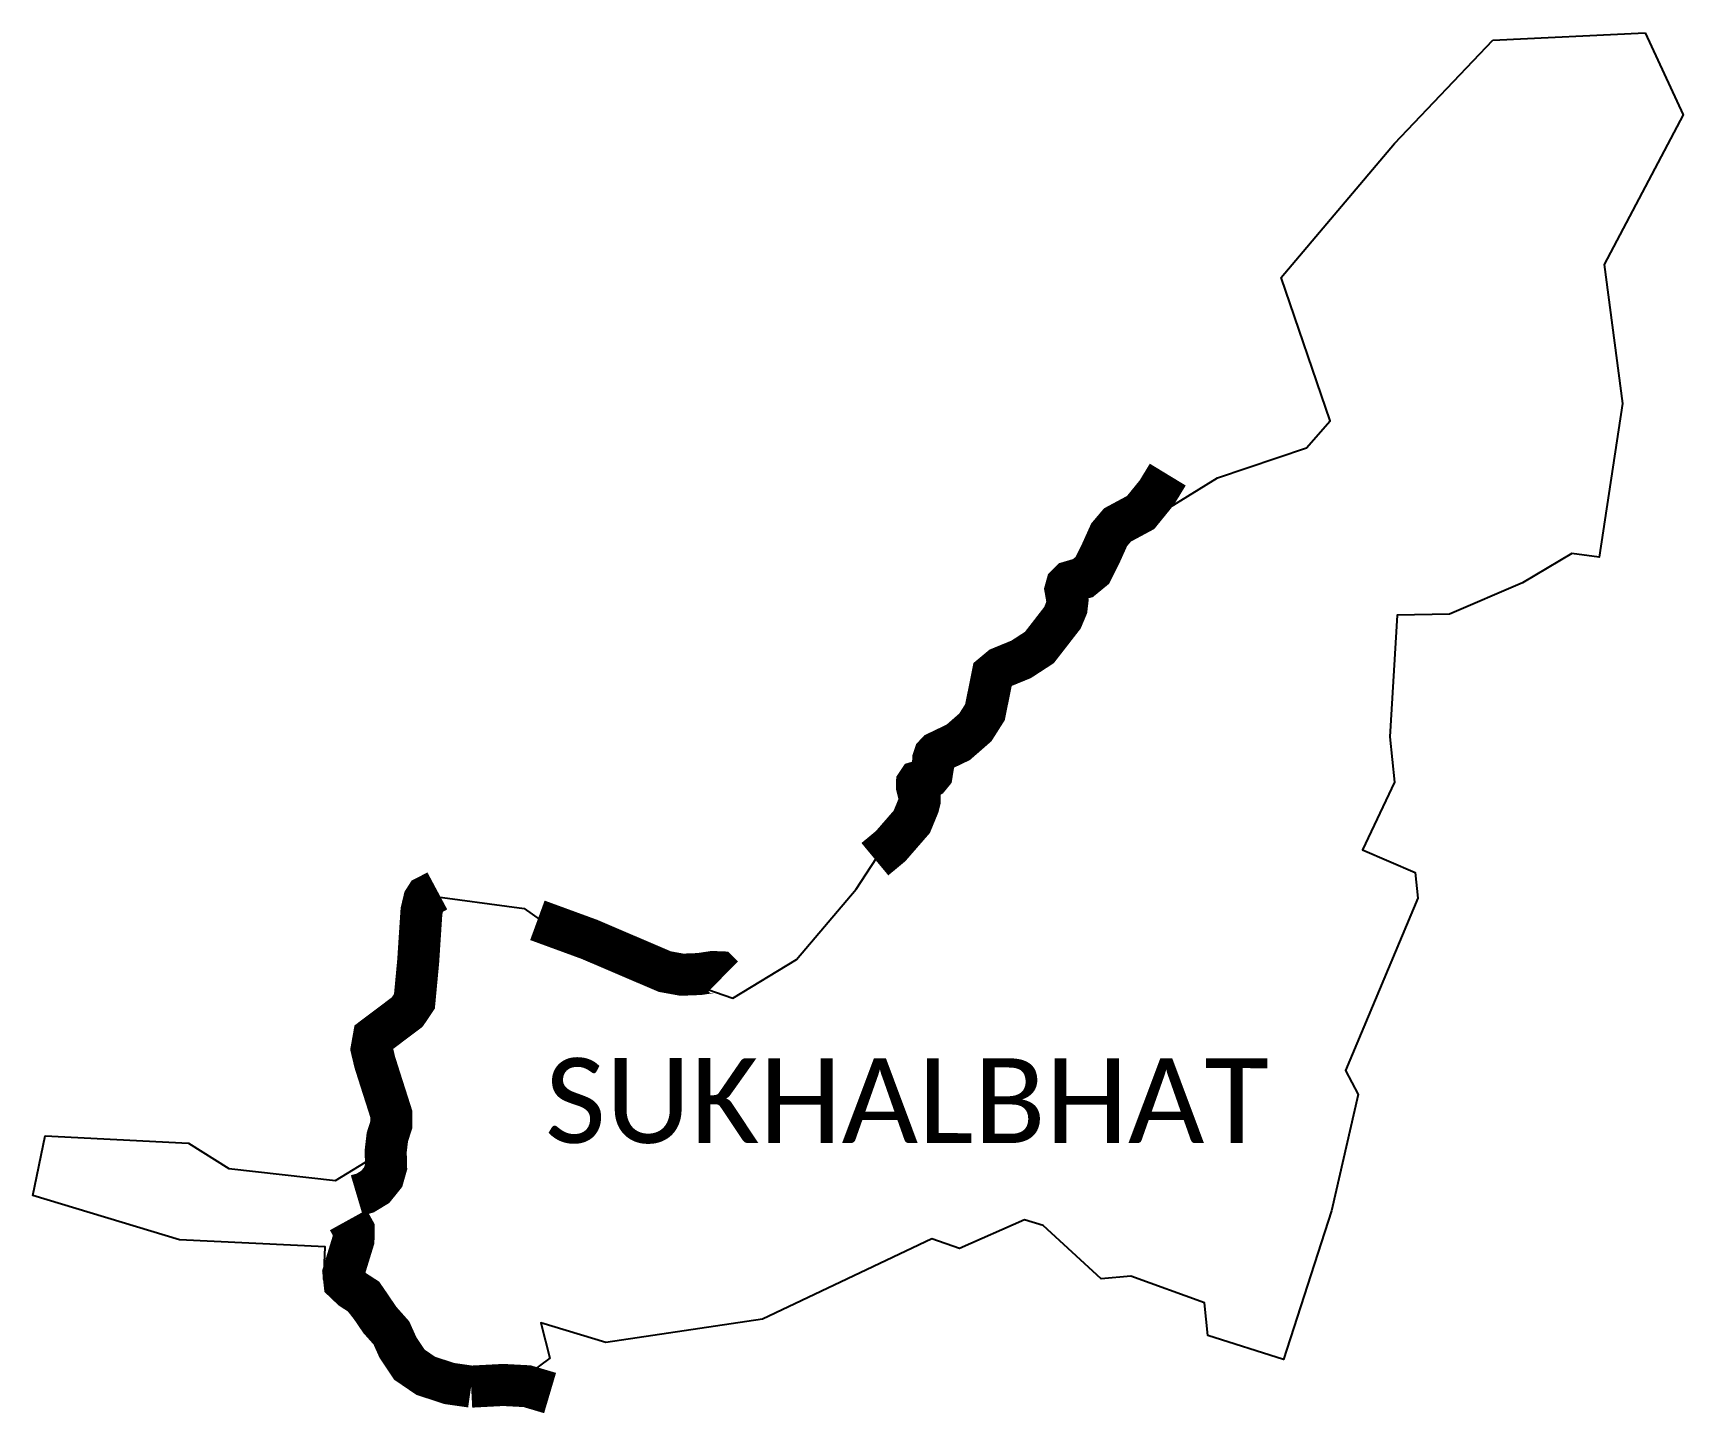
# Model space of a CAD drawing. Header units: metres. Extents: x 355371 to 357333, y 1740900 to 1742543.
import ezdxf

# ---------------------------------------------------------------- set-up
doc = ezdxf.new("R2010")
doc.units = ezdxf.units.M
doc.layers.add('NATURALLY PROTECTED', color=3, linetype='Continuous')
doc.layers.add('VILLAGE NAME', color=250, linetype='Continuous')

msp = doc.modelspace()

# ---------------------------------------------------------------- linework, layer by layer
at = {"color": 3}
for points in [[(357288.3, 1742542.5), (357333.3, 1742445), (357239.5, 1742267), (357261.5, 1742101.9), (357233.6, 1741918.8), (357200.9, 1741923.5), (357142.5, 1741888.5), (357055.8, 1741851.2), (356993.4, 1741850.1), (356984.6, 1741705.4), (356990.3, 1741651.3), (356952.3, 1741570.8), (357014.6, 1741543.9), (357018.1, 1741513.2), (356931.9, 1741308.4), (356947.1, 1741279.8), (356915.4, 1741141.3), (356858.2, 1740964.7), (356768.2, 1740993.2), (356764.3, 1741032.1), (356676.8, 1741063.9), (356641.5, 1741060.4), (356572.3, 1741124.1), (356550.2, 1741130.7), (356472.9, 1741096.5), (356440, 1741108), (356238.5, 1741012.6), (356052.2, 1740984.9), (355975.1, 1741008.1), (355985.6, 1740966.2), (355935.2, 1740928.4), (355775.3, 1740985.4), (355717, 1741059.6), (355718.5, 1741098.6), (355545.4, 1741106.8), (355371.2, 1741159.7), (355385.7, 1741230.5), (355556.1, 1741222.1), (355603.9, 1741191.9), (355731.1, 1741177.4), (355787.9, 1741212.4), (355765.5, 1741349.3), (355823.7, 1741376), (355821.5, 1741424.5), (355837.6, 1741516.9), (355955.2, 1741501.1), (356012.4, 1741460.8), (356203.5, 1741394.3), (356279.1, 1741440.4), (356349.9, 1741524.1), (356507.8, 1741766), (356587.2, 1741841.8), (356646.9, 1741931.4), (356779.7, 1742013.5), (356885.6, 1742049.2), (356913.8, 1742081.2), (356855.4, 1742251.5), (356990.1, 1742411), (357107.1, 1742533.9)], [(357107.1, 1742533.9), (357288.3, 1742542.5)]]:
    msp.add_lwpolyline(points, dxfattribs=at)
at = {"layer": 'NATURALLY PROTECTED', "color": 116, "true_color": 0x136734, "const_width": 50, "flags": 128}
for points in [[(356720.6, 1742017.2), (356707.7, 1741996), (356688.3, 1741972.1), (356660.8, 1741957.3), (356650.9, 1741945.6), (356640.7, 1741922.9), (356630.9, 1741903.3), (356619.7, 1741894.1), (356613.2, 1741892.2), (356604.4, 1741889.6), (356600.5, 1741885.7), (356599, 1741880.3), (356600, 1741874.7), (356601.3, 1741867.1), (356600.3, 1741858.7), (356595.3, 1741846.8), (356567.9, 1741811.5), (356546.2, 1741797.4), (356521.8, 1741787.4), (356512.3, 1741779.5), (356508.4, 1741760.2), (356503.2, 1741734.5), (356491.7, 1741716.4), (356471.4, 1741698.7), (356446.2, 1741686.6), (356443.4, 1741683.6), (356441.7, 1741678.4), (356441.3, 1741669.3), (356440, 1741661.2), (356436.9, 1741657.4), (356430.7, 1741653.8), (356423.7, 1741651.7), (356422.5, 1741649.9), (356422.4, 1741646), (356424, 1741639.8), (356425.5, 1741633.5), (356425.5, 1741629.1), (356424, 1741623.1), (356416.2, 1741604.2), (356391, 1741575.2), (356372.3, 1741559.7)], [(355852, 1741522), (355844.9, 1741518.2), (355838.9, 1741515.2), (355836.3, 1741511.1), (355833.2, 1741498.1), (355830.9, 1741463.5), (355829.3, 1741438.7), (355826.5, 1741408.8), (355824.8, 1741390.7), (355816.2, 1741377.9), (355800.7, 1741366.2), (355786.9, 1741355.8), (355776.4, 1741347.9), (355773.9, 1741333.9), (355777.7, 1741318.1), (355782.5, 1741302.9), (355791.7, 1741274.1), (355797.4, 1741256.2), (355797.4, 1741244.2), (355792.6, 1741229.2), (355790.6, 1741212.2), (355791.1, 1741193.8), (355787.6, 1741181.6), (355778.2, 1741169.9), (355766.4, 1741162.7), (355756.3, 1741159.7)], [(356192, 1741420.3), (356187, 1741425.2), (356179.5, 1741425.5), (356163.5, 1741423.1), (356142.8, 1741422.3), (356122.5, 1741426), (356053.3, 1741455.6), (356032.7, 1741464.4), (355971, 1741487)], [(355746.2, 1741130.5), (355752.5, 1741119.1), (355752.3, 1741106.7), (355744.4, 1741081), (355740.4, 1741067.8), (355741.6, 1741056.8), (355750.3, 1741048.5), (355765.1, 1741038.9), (355770.4, 1741031.2), (355778.6, 1741019.1), (355783.8, 1741011.5), (355797.4, 1740996.2), (355805.2, 1740978.8), (355818.7, 1740958.5), (355838.2, 1740945.2), (355866.3, 1740936), (355892.2, 1740932.3)], [(355892.2, 1740932.3), (355930.3, 1740934.3), (355958.8, 1740932.8), (355986.1, 1740924.7)]]:
    msp.add_lwpolyline(points, dxfattribs=at)

# ---------------------------------------------------------------- texts
at = {"layer": 'VILLAGE NAME', "insert": (355980.1, 1741323.1), "char_height": 100.855, "attachment_point": 1, "rotation": 359.9793}
msp.add_mtext_dynamic_manual_height_columns('{\\fCalibri|b0|i0|c0|p34;SUKHALBHAT}', width=995.212, gutter_width=504.3, heights=[0], dxfattribs=at)

doc.saveas('drawing.dxf')
